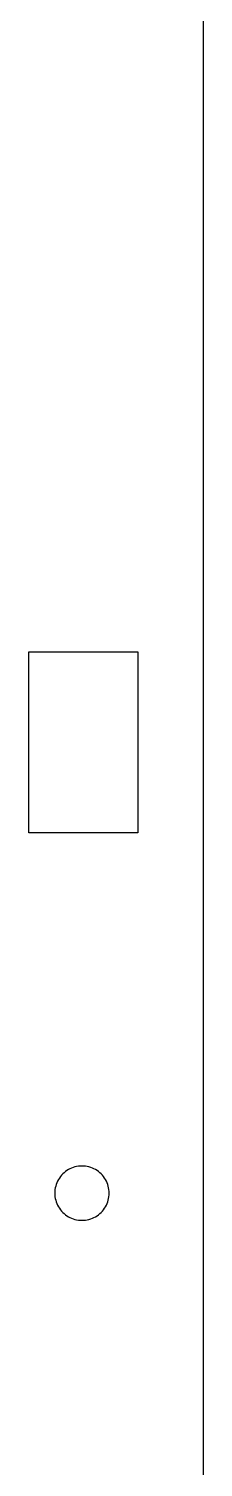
# Model space of a CAD drawing. Header units: metres. Extents: x 1293 to 1656, y -3 to 2553.
# Drawn here: x 1643.3 to 1652.9, y 606.9 to 686.4 of the extents above; entities that cross this region are included whole.
import ezdxf

# ---------------------------------------------------------------- set-up
doc = ezdxf.new("R2010")
doc.units = ezdxf.units.M

msp = doc.modelspace()

# ---------------------------------------------------------------- linework, layer by layer
at = {"layer": '6mm'}
for p, q in [((1652.908, 792.529), (1652.908, 411.219)), ((1643.286, 641.932), (1643.286, 651.932)), ((1643.286, 651.932), (1649.308, 651.932)), ((1649.308, 651.932), (1649.308, 641.932)), ((1649.308, 641.932), (1643.286, 641.932)), ((1645.305, 623.209), (1645.229, 623.147)), ((1645.385, 623.267), (1645.305, 623.209)), ((1645.468, 623.318), (1645.385, 623.267)), ((1645.555, 623.365), (1645.468, 623.318)), ((1645.644, 623.405), (1645.555, 623.365)), ((1645.736, 623.44), (1645.644, 623.405)), ((1645.83, 623.468), (1645.736, 623.44)), ((1645.926, 623.49), (1645.83, 623.468)), ((1646.023, 623.506), (1645.926, 623.49)), ((1646.12, 623.516), (1646.023, 623.506)), ((1646.218, 623.519), (1646.12, 623.516)), ((1646.316, 623.516), (1646.218, 623.519)), ((1646.414, 623.506), (1646.316, 623.516)), ((1646.511, 623.49), (1646.414, 623.506)), ((1646.607, 623.468), (1646.511, 623.49)), ((1646.7, 623.44), (1646.607, 623.468)), ((1646.792, 623.405), (1646.7, 623.44)), ((1646.882, 623.365), (1646.792, 623.405)), ((1646.968, 623.318), (1646.882, 623.365)), ((1647.052, 623.267), (1646.968, 623.318)), ((1647.131, 623.209), (1647.052, 623.267)), ((1647.207, 623.147), (1647.131, 623.209)), ((1644.769, 622.408), (1644.747, 622.312)), ((1644.798, 622.501), (1644.769, 622.408)), ((1644.833, 622.593), (1644.798, 622.501)), ((1644.873, 622.683), (1644.833, 622.593)), ((1644.919, 622.769), (1644.873, 622.683)), ((1644.971, 622.853), (1644.919, 622.769)), ((1645.028, 622.932), (1644.971, 622.853)), ((1645.091, 623.008), (1645.028, 622.932)), ((1645.158, 623.08), (1645.091, 623.008)), ((1645.229, 623.147), (1645.158, 623.08)), ((1647.279, 623.08), (1647.207, 623.147)), ((1647.346, 623.008), (1647.279, 623.08)), ((1647.408, 622.932), (1647.346, 623.008)), ((1647.466, 622.853), (1647.408, 622.932)), ((1647.517, 622.769), (1647.466, 622.853)), ((1647.564, 622.683), (1647.517, 622.769)), ((1647.604, 622.593), (1647.564, 622.683)), ((1647.639, 622.501), (1647.604, 622.593)), ((1647.667, 622.408), (1647.639, 622.501)), ((1647.69, 622.312), (1647.667, 622.408)), ((1644.722, 622.117), (1644.718, 622.019)), ((1644.718, 622.019), (1644.722, 621.921)), ((1644.731, 622.215), (1644.722, 622.117)), ((1644.722, 621.921), (1644.731, 621.824)), ((1644.747, 622.312), (1644.731, 622.215)), ((1644.731, 621.824), (1644.747, 621.727)), ((1644.747, 621.727), (1644.769, 621.631)), ((1644.769, 621.631), (1644.798, 621.537)), ((1647.639, 621.537), (1647.667, 621.631)), ((1647.667, 621.631), (1647.69, 621.727)), ((1647.706, 622.215), (1647.69, 622.312)), ((1647.69, 621.727), (1647.706, 621.824)), ((1647.715, 622.117), (1647.706, 622.215)), ((1647.706, 621.824), (1647.715, 621.921)), ((1647.718, 622.019), (1647.715, 622.117)), ((1647.715, 621.921), (1647.718, 622.019)), ((1644.798, 621.537), (1644.833, 621.445)), ((1644.833, 621.445), (1644.873, 621.356)), ((1644.873, 621.356), (1644.919, 621.269)), ((1644.919, 621.269), (1644.971, 621.186)), ((1644.971, 621.186), (1645.028, 621.106)), ((1645.028, 621.106), (1645.091, 621.03)), ((1645.091, 621.03), (1645.158, 620.959)), ((1645.158, 620.959), (1645.229, 620.892)), ((1645.229, 620.892), (1645.305, 620.829)), ((1645.305, 620.829), (1645.385, 620.772)), ((1647.052, 620.772), (1647.131, 620.829)), ((1647.131, 620.829), (1647.207, 620.892)), ((1647.207, 620.892), (1647.279, 620.959)), ((1647.279, 620.959), (1647.346, 621.03)), ((1647.346, 621.03), (1647.408, 621.106)), ((1647.408, 621.106), (1647.466, 621.186)), ((1647.466, 621.186), (1647.517, 621.269)), ((1647.517, 621.269), (1647.564, 621.356)), ((1647.564, 621.356), (1647.604, 621.445)), ((1647.604, 621.445), (1647.639, 621.537)), ((1645.385, 620.772), (1645.468, 620.72)), ((1645.468, 620.72), (1645.555, 620.674)), ((1645.555, 620.674), (1645.644, 620.633)), ((1645.644, 620.633), (1645.736, 620.599)), ((1645.736, 620.599), (1645.83, 620.57)), ((1645.83, 620.57), (1645.926, 620.548)), ((1645.926, 620.548), (1646.023, 620.532)), ((1646.023, 620.532), (1646.12, 620.523)), ((1646.12, 620.523), (1646.218, 620.519)), ((1646.218, 620.519), (1646.316, 620.523)), ((1646.316, 620.523), (1646.414, 620.532)), ((1646.414, 620.532), (1646.511, 620.548)), ((1646.511, 620.548), (1646.607, 620.57)), ((1646.607, 620.57), (1646.7, 620.599)), ((1646.7, 620.599), (1646.792, 620.633)), ((1646.792, 620.633), (1646.882, 620.674)), ((1646.882, 620.674), (1646.968, 620.72)), ((1646.968, 620.72), (1647.052, 620.772))]:
    msp.add_line(p, q, dxfattribs=at)

doc.saveas('drawing.dxf')
